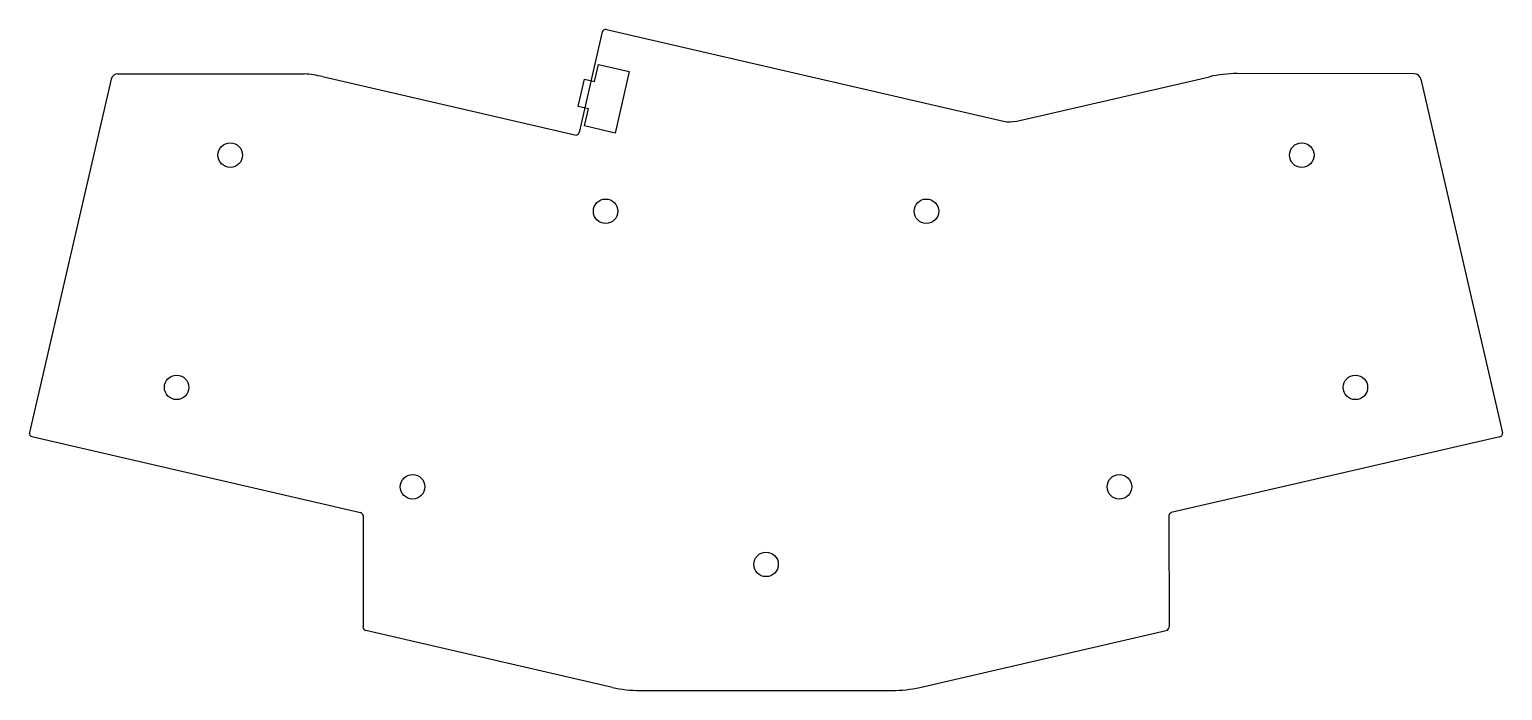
# Model space of a CAD drawing. Extents: x -105 to 105, y -9 to 85.
import ezdxf

# ---------------------------------------------------------------- set-up
doc = ezdxf.new("R2010")
doc.units = 0
doc.layers.add('BLACK', color=7, linetype='CONTINUOUS')

msp = doc.modelspace()

# ---------------------------------------------------------------- linework, layer by layer
at = {"layer": 'BLACK', "linetype": 'CONTINUOUS'}
for p, q in [((-23.3791, 84.4609), (-26.6844, 70.0981)), ((-22.7886, 84.7942), (33.8907, 71.7076)), ((-92.4879, 78.487), (-65.9314, 78.4764)), ((-63.2886, 78.0789), (-27.2749, 69.7647)), ((-24.4569, 77.3866), (-23.8946, 79.8225)), ((-23.8946, 79.8225), (-19.5099, 78.8102)), ((-19.5099, 78.8102), (-21.5344, 70.0409)), ((35.8008, 71.7267), (63.2936, 78.0731)), ((92.4913, 78.4844), (67.2297, 78.5183)), ((-93.4553, 77.7403), (-105.103, 27.311)), ((-26.8183, 73.8265), (-25.9185, 77.724)), ((-25.9185, 77.724), (-24.4569, 77.3866)), ((93.4587, 77.7377), (105.106, 27.2665)), ((-25.3567, 73.4891), (-26.8183, 73.8265)), ((-25.9191, 71.0532), (-25.3567, 73.4891)), ((-21.5344, 70.0409), (-25.9191, 71.0532)), ((-104.769, 26.7205), (-57.852, 15.8866)), ((104.721, 26.7081), (57.8404, 15.8866)), ((-57.5181, 15.449), (-57.5181, -0.425999)), ((57.5065, 15.449), (57.5219, -0.426007)), ((-21.932, -9.05298), (-57.111, -0.934006)), ((21.9403, -9.05298), (57.1113, -0.934004)), ((-17.9958, -9.49818), (18.0042, -9.49818))]:
    msp.add_line(p, q, dxfattribs=at)
at = {"layer": 'BLACK'}
for centre in [(-76.467, 66.8816), (76.4654, 66.8788), (-22.895, 58.8753), (22.8934, 58.8725), (-84.1153, 33.753), (84.1137, 33.7502), (-50.444, 19.565), (50.4424, 19.5622), (0.003106, 8.5003)]:
    msp.add_circle(centre, 1.75, dxfattribs=at)
for centre, radius, start, end in [((-22.9168, 84.3314), 0.480122, 74.5215, 164.362), ((-92.488, 77.487), 0.999979, 89.9987, 165.328), ((-67.229, 60.8642), 17.6599, 77.1074, 85.7863), ((67.2339, 60.8586), 17.6597, 90.0136, 102.893), ((92.4912, 77.4843), 1.00004, 14.6741, 89.9982), ((34.7834, 77.9467), 6.30267, -98.1432, -80.7109), ((-27.1469, 70.2275), 0.480221, -105.466, -15.6414), ((-104.64, 27.1829), 0.4802, -195.469, -105.642), ((104.634, 27.1801), 0.480176, -79.4719, 10.3664), ((-58.0013, 15.4265), 0.483676, 2.66293, 72.0217), ((57.9896, 15.4265), 0.483668, 107.977, 177.338), ((-57.0021, -0.425972), 0.519582, -179.995, -102.103), ((57.0023, -0.425972), 0.519556, -77.8915, -0.00330835), ((-17.9917, 8.16163), 17.6598, -102.892, -90.0135), ((17.9999, 8.16163), 17.6598, -89.9863, -77.1073)]:
    msp.add_arc(centre, radius, start, end, dxfattribs=at)

doc.saveas('drawing.dxf')
